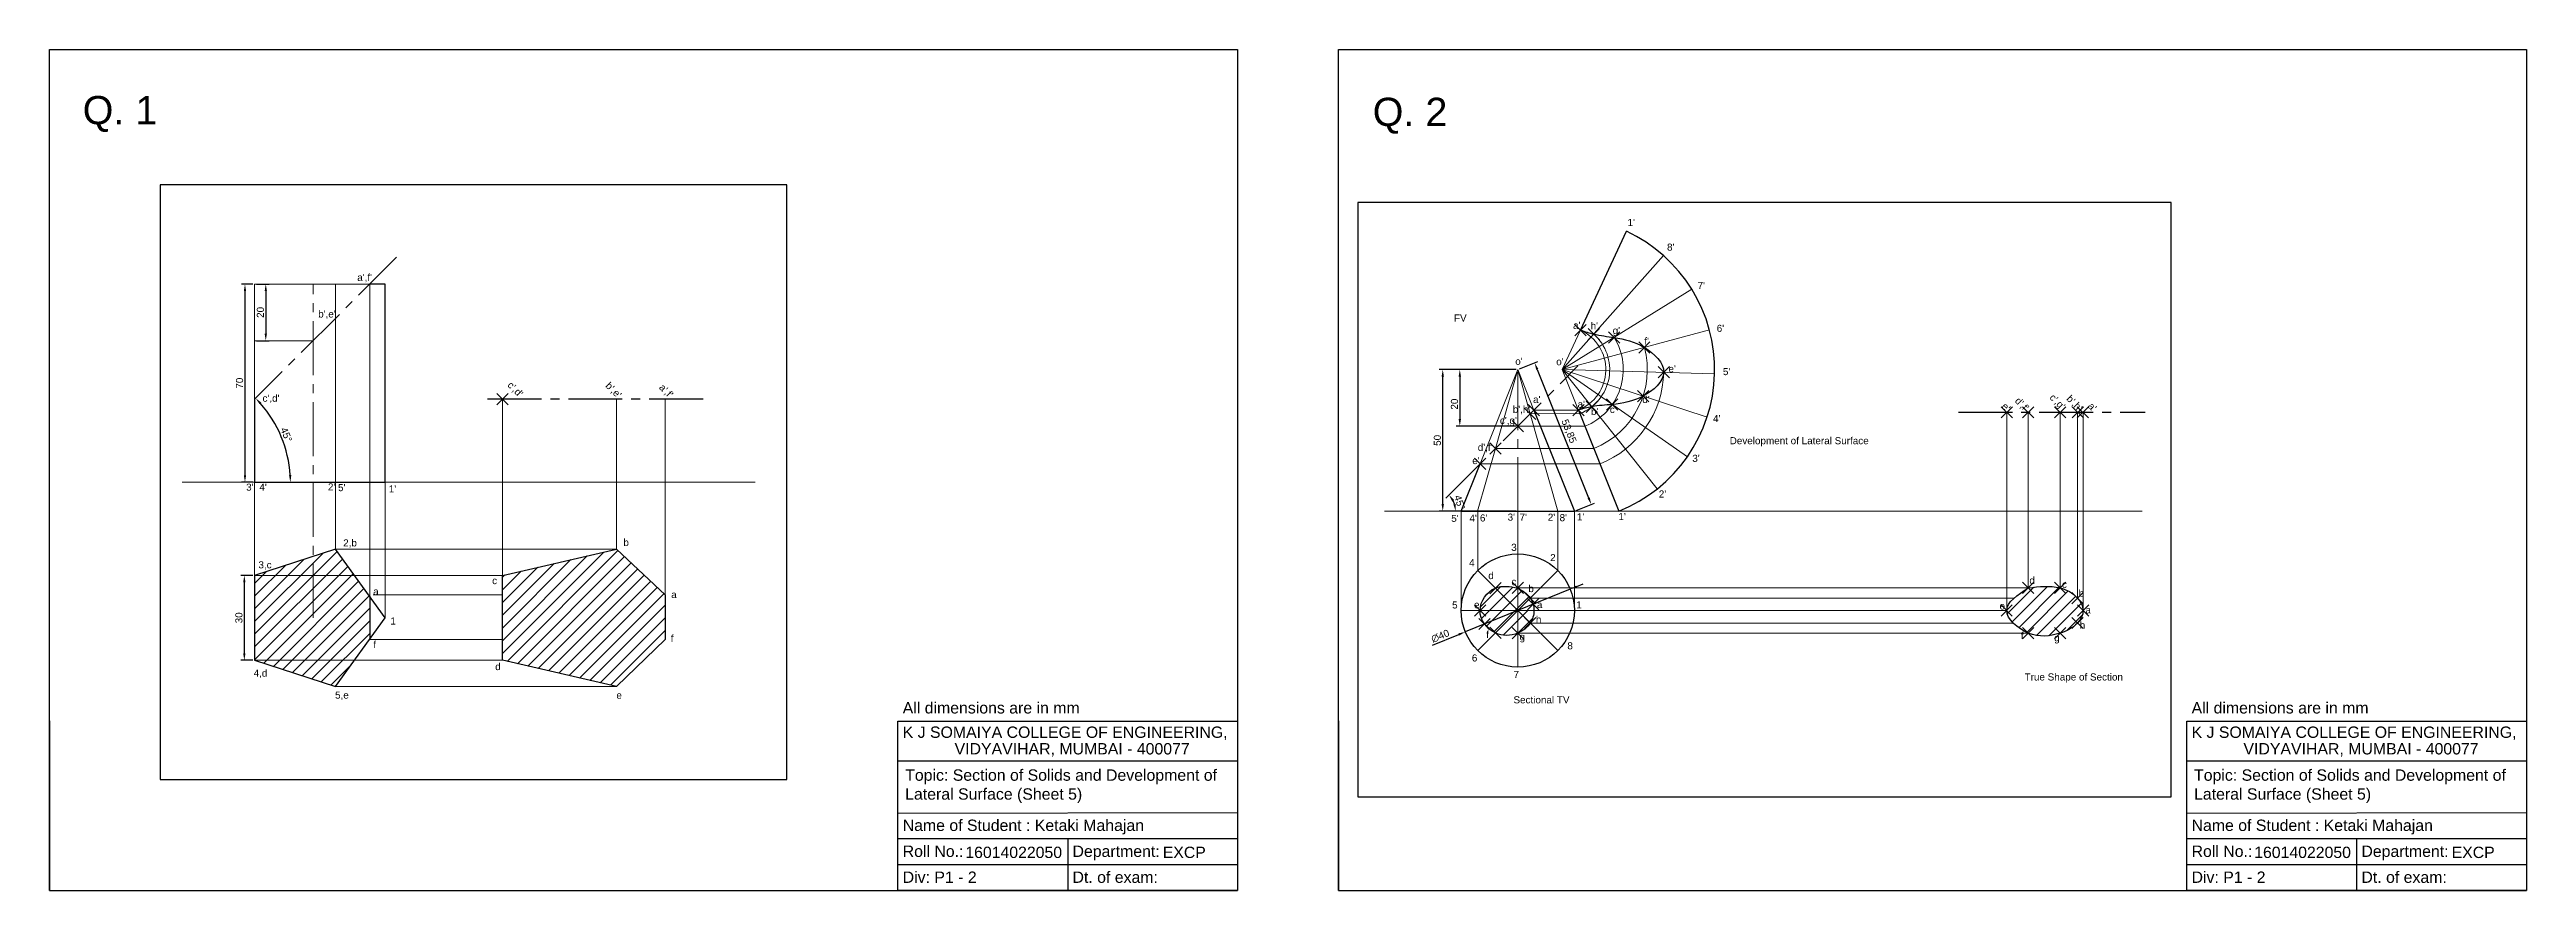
# Model space of a CAD drawing. Header units: millimetres. Extents: x 0 to 875, y 0 to 297.
import ezdxf

# ---------------------------------------------------------------- set-up
doc = ezdxf.new("R2010")
doc.units = ezdxf.units.MM
doc.header["$PDMODE"] = 3
doc.header["$PDSIZE"] = 2
doc.linetypes.add('CENTER2', pattern=[28.575, 19.05, -3.175, 3.175, -3.175])
doc.styles.get("Standard").update_dxf_attribs({"font": 'arial.ttf'})
doc.dimstyles.new('ISO-25', dxfattribs={"dimtxt": 2.5, "dimasz": 2.5, "dimexe": 1.25, "dimexo": 0.625, "dimtad": 1, "dimtxsty": 'Standard', "dimcen": 2.5, "dimadec": 0, "dimazin": 0, "dimtfac": 1, "dimtmove": 0, "dimatfit": 3, "dimfxl": 1, "dimarcsym": 0})
pattern_1 = [(45, (39.123, 39.1922), (-2.245064, 2.245064), [])]

# ---------------------------------------------------------------- blocks, each defined once
blk = doc.blocks.new('*D1')
at = {"color": 0, "linetype": 'Continuous', "lineweight": -2, "transparency": 16777216}
for p, q in [((71.84, 111.3), (67.57, 111.3)), ((68.82, 108.8), (68.82, 83.8)), ((71.84, 81.3), (67.57, 81.3))]:
    blk.add_line(p, q, dxfattribs=at)
at = {"color": 0, "linetype": 'Continuous', "lineweight": 9, "transparency": 16777216}
for points in [[(68.41, 108.8), (69.24, 108.8), (68.82, 111.3)], [(68.41, 83.8), (69.24, 83.8), (68.82, 81.3)]]:
    blk.add_solid(points, dxfattribs=at)
at = {"layer": 'Defpoints', "color": 0, "linetype": 'Continuous', "lineweight": 9, "transparency": 16777216}
for p in [(72.46, 111.3), (68.82, 81.3), (72.46, 81.3)]:
    blk.add_point(p, dxfattribs=at)
at = {"color": 0, "linetype": 'Continuous', "lineweight": 9, "transparency": 16777216, "insert": (66.92, 96.3), "char_height": 2.5, "attachment_point": 5, "rotation": 90}
blk.add_mtext('30', dxfattribs=at)
blk = doc.blocks.new('*D2')
at = {"color": 0, "linetype": 'Continuous', "lineweight": -2, "transparency": 16777216}
for p, q in [((71.84, 214.19), (67.8, 214.19)), ((69.05, 211.69), (69.05, 146.69)), ((71.84, 144.19), (67.8, 144.19))]:
    blk.add_line(p, q, dxfattribs=at)
at = {"color": 0, "linetype": 'Continuous', "lineweight": 9, "transparency": 16777216}
for points in [[(68.64, 211.69), (69.47, 211.69), (69.05, 214.19)], [(68.64, 146.69), (69.47, 146.69), (69.05, 144.19)]]:
    blk.add_solid(points, dxfattribs=at)
at = {"layer": 'Defpoints', "color": 0, "linetype": 'Continuous', "lineweight": 9, "transparency": 16777216}
for p in [(72.46, 214.19), (69.05, 144.19), (72.46, 144.19)]:
    blk.add_point(p, dxfattribs=at)
at = {"color": 0, "linetype": 'Continuous', "lineweight": 9, "transparency": 16777216, "insert": (67.15, 179.19), "char_height": 2.5, "attachment_point": 5, "rotation": 90}
blk.add_mtext('70', dxfattribs=at)
blk = doc.blocks.new('*D3')
at = {"color": 0, "linetype": 'Continuous', "lineweight": -2, "transparency": 16777216}
blk.add_arc((43.11, 144.19), 41.98, 3.41259, 41.58741, dxfattribs=at)
at = {"color": 0, "linetype": 'Continuous', "lineweight": 9, "transparency": 16777216}
for points in [[(74.21, 171.77), (74.81, 172.34), (72.79, 173.88)], [(85.43, 146.7), (84.6, 146.68), (85.09, 144.19)]]:
    blk.add_solid(points, dxfattribs=at)
at = {"layer": 'Defpoints', "color": 0, "linetype": 'Continuous', "lineweight": 9, "transparency": 16777216}
for p in [(122.63, 223.71), (72.46, 173.55), (83.66, 155.06), (46.87, 144.19), (249.29, 144.19)]:
    blk.add_point(p, dxfattribs=at)
at = {"color": 0, "linetype": 'Continuous', "lineweight": 9, "transparency": 16777216, "insert": (83.65, 160.98), "char_height": 2.5, "attachment_point": 5, "rotation": 292.5}
blk.add_mtext('45°', dxfattribs=at)
blk = doc.blocks.new('*D4')
at = {"color": 0, "linetype": 'Continuous', "lineweight": -2, "transparency": 16777216}
for p, q in [((73.09, 214.19), (77.65, 214.19)), ((76.4, 211.69), (76.4, 196.69)), ((73.09, 194.19), (77.65, 194.19))]:
    blk.add_line(p, q, dxfattribs=at)
at = {"color": 0, "linetype": 'Continuous', "lineweight": 9, "transparency": 16777216}
for points in [[(75.99, 211.69), (76.82, 211.69), (76.4, 214.19)], [(75.99, 196.69), (76.82, 196.69), (76.4, 194.19)]]:
    blk.add_solid(points, dxfattribs=at)
at = {"layer": 'Defpoints', "color": 0, "linetype": 'Continuous', "lineweight": 9, "transparency": 16777216}
for p in [(72.46, 214.19), (72.46, 194.19), (76.4, 194.19)]:
    blk.add_point(p, dxfattribs=at)
at = {"color": 0, "linetype": 'Continuous', "lineweight": 9, "transparency": 16777216, "insert": (74.5, 204.19), "char_height": 2.5, "attachment_point": 5, "rotation": 90}
blk.add_mtext('20', dxfattribs=at)
blk = doc.blocks.new('*U7')
at = {"linetype": 'Continuous', "lineweight": 9}
blk.add_line((-10, 0), (10, 0), dxfattribs=at)
blk = doc.blocks.new('*U8')
at = {"color": 0, "linetype": 'ByBlock', "lineweight": -2, "transparency": 16777216}
for p, rotation in [((356.11, 72.91), 314.9999999999999), ((363.18, 75.84), 270), ((370.25, 72.91), 225), ((356.11, 58.76), 45.00000000000001), ((363.18, 55.84), 90.00000000000001), ((370.25, 58.76), 135), ((373.18, 65.84), 180)]:
    blk.add_blockref('*U7', p, dxfattribs=dict(at, rotation=rotation))
blk.add_blockref('*U7', (353.18, 65.84), dxfattribs=at)
blk = doc.blocks.new('*D9')
at = {"color": 0, "linetype": 'Continuous', "lineweight": -2, "transparency": 16777216}
for p, q in [((518.13, 183.99), (490.99, 183.99)), ((492.24, 136.49), (492.24, 181.49)), ((518.13, 133.99), (490.99, 133.99))]:
    blk.add_line(p, q, dxfattribs=at)
at = {"color": 0, "linetype": 'Continuous', "lineweight": 9, "transparency": 16777216}
for points in [[(491.82, 181.49), (492.66, 181.49), (492.24, 183.99)], [(491.82, 136.49), (492.66, 136.49), (492.24, 133.99)]]:
    blk.add_solid(points, dxfattribs=at)
at = {"layer": 'Defpoints', "color": 0, "linetype": 'Continuous', "lineweight": 9, "transparency": 16777216}
for p in [(492.24, 183.99), (518.75, 183.99), (518.75, 133.99)]:
    blk.add_point(p, dxfattribs=at)
at = {"color": 0, "linetype": 'Continuous', "lineweight": 9, "transparency": 16777216, "insert": (490.34, 158.99), "char_height": 2.5, "attachment_point": 5, "rotation": 90}
blk.add_mtext('50', dxfattribs=at)
blk = doc.blocks.new('*D10')
at = {"color": 0, "linetype": 'Continuous', "lineweight": -2, "transparency": 16777216}
for p, q in [((518.13, 183.99), (497.02, 183.99)), ((498.27, 181.49), (498.27, 166.49)), ((518.13, 163.99), (497.02, 163.99))]:
    blk.add_line(p, q, dxfattribs=at)
at = {"color": 0, "linetype": 'Continuous', "lineweight": 9, "transparency": 16777216}
for points in [[(497.85, 181.49), (498.69, 181.49), (498.27, 183.99)], [(497.85, 166.49), (498.69, 166.49), (498.27, 163.99)]]:
    blk.add_solid(points, dxfattribs=at)
at = {"layer": 'Defpoints', "color": 0, "linetype": 'Continuous', "lineweight": 9, "transparency": 16777216}
for p in [(518.75, 183.99), (498.27, 163.99), (518.75, 163.99)]:
    blk.add_point(p, dxfattribs=at)
at = {"color": 0, "linetype": 'Continuous', "lineweight": 9, "transparency": 16777216, "insert": (496.37, 171.79), "char_height": 2.5, "attachment_point": 5, "rotation": 90}
blk.add_mtext('20', dxfattribs=at)
blk = doc.blocks.new('*D11')
at = {"color": 0, "linetype": 'Continuous', "lineweight": -2, "transparency": 16777216}
blk.add_arc((488.75, 133.99), 8.05, 17.85605, 27.14395, dxfattribs=at)
at = {"color": 0, "linetype": 'Continuous', "lineweight": 9, "transparency": 16777216}
for points in [[(495.58, 137.41), (496.26, 137.91), (494.45, 139.68)], [(496.83, 136.52), (496.01, 136.39), (496.81, 133.99)]]:
    blk.add_solid(points, dxfattribs=at)
at = {"layer": 'Defpoints', "color": 0, "linetype": 'Continuous', "lineweight": 9, "transparency": 16777216}
for p in [(540.02, 185.26), (471.66, 133.99), (493.36, 138.6), (495.73, 138.01), (739.36, 133.99)]:
    blk.add_point(p, dxfattribs=at)
at = {"color": 0, "linetype": 'Continuous', "lineweight": 9, "transparency": 16777216, "insert": (498.21, 137.07), "char_height": 2.5, "attachment_point": 5, "rotation": 288.08257}
blk.add_mtext('45°', dxfattribs=at)
blk = doc.blocks.new('*D12')
at = {"color": 0, "linetype": 'Continuous', "lineweight": -2, "transparency": 16777216}
for p, q in [((537.28, 106.41), (500.22, 91.35)), ((539.6, 107.35), (541.91, 108.3)), ((488.6, 86.63), (497.91, 90.41))]:
    blk.add_line(p, q, dxfattribs=at)
at = {"color": 0, "linetype": 'Continuous', "lineweight": 9, "transparency": 16777216}
for points in [[(539.44, 107.74), (539.75, 106.97), (537.28, 106.41)], [(497.75, 90.79), (498.06, 90.02), (500.22, 91.35)]]:
    blk.add_solid(points, dxfattribs=at)
at = {"layer": 'Defpoints', "color": 0, "linetype": 'Continuous', "lineweight": 9, "transparency": 16777216}
for p in [(537.28, 106.41), (500.22, 91.35)]:
    blk.add_point(p, dxfattribs=at)
at = {"color": 0, "linetype": 'Continuous', "lineweight": 9, "transparency": 16777216, "insert": (491.36, 89.87), "char_height": 2.5, "attachment_point": 5, "rotation": 22.12137}
blk.add_mtext('∅40', dxfattribs=at)
blk = doc.blocks.new('*U13')
at = {"linetype": 'Continuous', "lineweight": 9}
blk.add_line((0, -53.85), (0, 0), dxfattribs=at)
blk = doc.blocks.new('*U14')
at = {"color": 0, "linetype": 'ByBlock', "lineweight": -2, "transparency": 16777216}
for p, rotation in [((557.12, 232.84), 335.1314094863499), ((570.18, 224.3), 318.4651594863498), ((580.24, 212.36), 301.7989094863497), ((586.46, 198.04), 285.1326594863496), ((588.31, 182.54), 268.4664094863494), ((585.63, 167.17), 251.8001594863494), ((578.66, 153.2), 235.1339094863493), ((567.98, 141.82), 218.4676594863492), ((554.48, 133.99), 201.8014094863491)]:
    blk.add_blockref('*U13', p, dxfattribs=dict(at, rotation=rotation))
blk = doc.blocks.new('*D15')
at = {"color": 0, "linetype": 'Continuous', "lineweight": -2, "transparency": 16777216}
for p, q in [((519.33, 184.22), (525.87, 186.83)), ((525.64, 184.05), (543.78, 138.69)), ((539.33, 134.22), (545.87, 136.83))]:
    blk.add_line(p, q, dxfattribs=at)
at = {"color": 0, "linetype": 'Continuous', "lineweight": 9, "transparency": 16777216}
for points in [[(526.02, 184.2), (525.25, 183.89), (524.71, 186.37)], [(544.17, 138.84), (543.39, 138.53), (544.71, 136.37)]]:
    blk.add_solid(points, dxfattribs=at)
at = {"layer": 'Defpoints', "color": 0, "linetype": 'Continuous', "lineweight": 9, "transparency": 16777216}
for p in [(518.75, 183.99), (538.75, 133.99), (544.71, 136.37)]:
    blk.add_point(p, dxfattribs=at)
at = {"color": 0, "linetype": 'Continuous', "lineweight": 9, "transparency": 16777216, "insert": (536.68, 162.16), "char_height": 2.5, "attachment_point": 5, "rotation": 291.80141}
blk.add_mtext('53,85', dxfattribs=at)

msp = doc.modelspace()

# ---------------------------------------------------------------- hatches: boundary and pattern name
at = {"linetype": 'Continuous', "lineweight": 9}
h = msp.add_hatch(dxfattribs=at)
h.set_pattern_fill('ANSI31', color=256)
h.set_pattern_definition(pattern_1)
h.paths.add_polyline_path([(100.996, 72.028), (113.11, 88.701), (113.11, 103.895), (100.996, 120.569), (72.464, 111.298), (72.464, 81.298)])
h = msp.add_hatch(dxfattribs=at)
h.set_pattern_fill('ANSI31', color=256)
h.set_pattern_definition(pattern_1)
h.paths.add_polyline_path([(200.337, 72.028), (217.468, 88.701), (217.468, 104.365), (200.337, 120.569), (159.987, 111.298), (159.987, 81.298)])
h = msp.add_hatch(dxfattribs=at)
h.set_pattern_fill('ANSI31', color=256)
h.set_pattern_definition([(45, (155.5742, 33.0458), (-2.245064, 2.245064), [])])
edge = h.paths.add_edge_path()
edge.add_spline(control_points=[(699.125, 90.882), (702.966, 89.314), (709.146, 89.984), (716.356, 93.357), (718.486, 97.298), (718.486, 98.881)], knot_values=[22.127639, 22.127639, 22.127639, 22.127639, 33.3509896, 40.477456, 45.3112435, 45.3112435, 45.3112435, 45.3112435], degree=3, periodic=0)
edge.add_spline(control_points=[(718.486, 98.881), (718.486, 98.881), (718.486, 100.456), (717.634, 102.021), (716.522, 103.271)], knot_values=[45.3112435, 45.3112435, 45.3112435, 45.3112435, 45.3117594, 50.1205132, 50.1205132, 50.1205132, 50.1205132], degree=3, periodic=0)
edge.add_spline(control_points=[(716.522, 103.271), (716.516, 103.278), (714.862, 105.135), (712.641, 106.291), (710.349, 106.882)], knot_values=[50.1205132, 50.1205132, 50.1205132, 50.1205132, 50.1460627, 57.2725291, 57.2725291, 57.2725291, 57.2725291], degree=3, periodic=0)
edge.add_spline(control_points=[(710.349, 106.882), (706.739, 107.811), (702.932, 107.346), (699.125, 106.882)], knot_values=[0, 0, 0, 0, 11.2233505, 11.2233505, 11.2233505, 11.2233505], degree=3, periodic=0)
edge.add_spline(control_points=[(699.125, 106.882), (697.324, 105.701), (695.522, 104.521), (694.121, 103.291)], knot_values=[0, 0, 0, 0, 5.2089103, 5.2089103, 5.2089103, 5.2089103], degree=3, periodic=0)
edge.add_spline(control_points=[(694.121, 103.291), (692.554, 101.915), (691.488, 100.476), (691.483, 98.905)], knot_values=[5.2089103, 5.2089103, 5.2089103, 5.2089103, 11.035089, 11.035089, 11.035089, 11.035089], degree=3, periodic=0)
edge.add_line((691.483, 98.905), (691.483, 98.882))
edge.add_spline(control_points=[(691.483, 98.882), (691.488, 97.433), (692.394, 95.872), (693.759, 94.472)], knot_values=[11.0638195, 11.0638195, 11.0638195, 11.0638195, 16.4279494, 16.4279494, 16.4279494, 16.4279494], degree=3, periodic=0)
edge.add_spline(control_points=[(693.759, 94.472), (695.208, 92.984), (697.175, 91.678), (699.125, 90.882)], knot_values=[16.4279494, 16.4279494, 16.4279494, 16.4279494, 22.127639, 22.127639, 22.127639, 22.127639], degree=3, periodic=0)
edge = h.paths.add_edge_path()
edge.add_spline(control_points=[(518.751, 106.882), (515.999, 107.351), (513.247, 107.821), (510.824, 106.809)], knot_values=[0, 0, 0, 0, 7.9274525, 7.9274525, 7.9274525, 7.9274525], degree=3, periodic=0)
edge.add_line((510.824, 106.809), (518.751, 98.882))
edge.add_line((518.751, 98.882), (518.751, 106.882))
edge = h.paths.add_edge_path()
edge.add_spline(control_points=[(510.824, 106.809), (507.892, 105.583), (505.441, 102.186), (505.418, 98.882)], knot_values=[0, 0, 0, 0, 9.5951217, 9.5951217, 9.5951217, 9.5951217], degree=3, periodic=0)
edge.add_line((505.418, 98.882), (518.751, 98.882))
edge.add_line((518.751, 98.882), (510.824, 106.809))
edge = h.paths.add_edge_path()
edge.add_line((518.751, 98.882), (505.418, 98.882))
edge.add_spline(control_points=[(505.418, 98.882), (505.395, 95.577), (507.8, 92.367), (510.824, 90.954)], knot_values=[0, 0, 0, 0, 9.5951217, 9.5951217, 9.5951217, 9.5951217], degree=3, periodic=0)
edge.add_line((510.824, 90.954), (518.751, 98.882))
edge = h.paths.add_edge_path()
edge.add_line((518.751, 98.882), (518.751, 90.882))
edge.add_spline(control_points=[(518.751, 90.882), (520.549, 91.622), (522.133, 92.863), (523.161, 94.472)], knot_values=[0, 0, 0, 0, 5.6864386, 5.6864386, 5.6864386, 5.6864386], degree=3, periodic=0)
edge.add_line((523.161, 94.472), (518.751, 98.882))
edge = h.paths.add_edge_path()
edge.add_spline(control_points=[(523.161, 103.291), (522.101, 104.837), (520.426, 105.859), (518.751, 106.882)], knot_values=[0, 0, 0, 0, 5.6864386, 5.6864386, 5.6864386, 5.6864386], degree=3, periodic=0)
edge.add_line((518.751, 106.882), (518.751, 98.882))
edge.add_line((518.751, 98.882), (523.161, 103.291))
edge = h.paths.add_edge_path()
edge.add_line((518.751, 98.882), (510.824, 90.954))
edge.add_spline(control_points=[(510.824, 90.954), (513.323, 89.788), (516.245, 89.849), (518.751, 90.882)], knot_values=[0, 0, 0, 0, 7.9274525, 7.9274525, 7.9274525, 7.9274525], degree=3, periodic=0)
edge.add_line((518.751, 90.882), (518.751, 98.882))
edge = h.paths.add_edge_path()
edge.add_line((524.466, 98.882), (518.751, 98.882))
edge.add_line((518.751, 98.882), (523.161, 94.472))
edge.add_spline(control_points=[(523.161, 94.472), (523.992, 95.773), (524.459, 97.314), (524.466, 98.882)], knot_values=[0, 0, 0, 0, 4.5985788, 4.5985788, 4.5985788, 4.5985788], degree=3, periodic=0)

# ---------------------------------------------------------------- linework, layer by layer
for p, q in [((0, 297.035), (419.753, 297.035)), ((0, 0.035), (0, 297.035)), ((419.753, 297.035), (419.753, 0)), ((455.38, 297.035), (875.133, 297.035)), ((455.38, 0.035), (455.38, 297.035)), ((875.133, 297.035), (875.133, 0)), ((0, 59.858), (0, 0.035)), ((299.753, 59.823), (419.753, 59.823)), ((299.753, 0.035), (299.753, 59.823)), ((419.753, 55), (419.753, 0)), ((455.38, 59.858), (455.38, 0.035)), ((755.133, 59.823), (875.133, 59.823)), ((755.133, 0.035), (755.133, 59.823)), ((875.133, 55), (875.133, 0)), ((299.753, 45.833), (419.753, 45.833)), ((755.133, 45.833), (875.133, 45.833)), ((299.753, 27.333), (419.753, 27.5)), ((755.133, 27.333), (875.133, 27.5)), ((299.753, 18.333), (419.753, 18.333)), ((359.753, 18.333), (359.753, 0)), ((755.133, 18.333), (875.133, 18.333)), ((815.133, 18.333), (815.133, 0)), ((299.753, 9.167), (419.753, 9.167)), ((755.133, 9.167), (875.133, 9.167)), ((0, 0.035), (419.753, 0.035)), ((299.753, 0), (299.753, 0.035)), ((299.753, 0), (419.753, 0)), ((299.753, 0), (419.753, 0)), ((419.753, 0), (299.753, 0)), ((455.38, 0.035), (875.133, 0.035)), ((755.133, 0), (755.133, 0.035)), ((755.133, 0), (875.133, 0)), ((755.133, 0), (875.133, 0)), ((875.133, 0), (755.133, 0))]:
    msp.add_line(p, q)
at = {"linetype": 'Continuous', "lineweight": 30}
for p, q in [((540.946, 197.944), (557.122, 232.844)), ((118.63, 214.192), (113.11, 214.192)), ((118.63, 144.192), (118.63, 214.192)), ((72.464, 173.546), (72.464, 144.192)), ((524.466, 169.7), (538.751, 133.985)), ((540.19, 169.7), (554.476, 133.985)), ((498.751, 133.985), (505.418, 150.652)), ((72.464, 144.192), (118.63, 144.192)), ((498.751, 133.985), (538.751, 133.985)), ((113.11, 103.895), (113.11, 88.701))]:
    msp.add_line(p, q, dxfattribs=at)
at = {"linetype": 'CENTER2', "lineweight": 30}
for p, q in [((122.626, 223.708), (72.464, 173.546)), ((493.363, 138.597), (540.023, 185.257)), ((230.926, 173.546), (151.673, 173.546)), ((674.436, 168.888), (740.425, 168.888))]:
    msp.add_line(p, q, dxfattribs=at)
at = {"linetype": 'Continuous', "lineweight": 9}
for p, q in [((72.464, 111.298), (72.464, 214.192)), ((72.464, 214.192), (72.464, 173.877)), ((72.464, 214.192), (72.464, 194.192)), ((113.11, 214.192), (72.464, 214.192)), ((100.996, 202.078), (100.996, 214.192)), ((113.11, 214.192), (113.11, 103.895)), ((100.996, 120.569), (100.996, 202.078)), ((93.11, 194.192), (72.464, 194.192)), ((72.464, 194.192), (72.464, 194.192)), ((505.418, 150.652), (518.751, 183.985)), ((510.824, 156.058), (518.751, 183.985)), ((518.751, 183.985), (524.466, 169.7)), ((523.161, 168.395), (518.751, 183.985)), ((534.476, 183.985), (554.476, 133.985)), ((72.464, 173.877), (72.464, 173.546)), ((159.987, 173.546), (159.987, 81.298)), ((200.337, 173.546), (200.337, 120.569)), ((217.468, 173.546), (217.468, 88.701)), ((523.161, 168.395), (540.698, 168.43)), ((532.893, 133.985), (523.161, 168.395)), ((524.466, 169.7), (540.19, 169.7)), ((691.483, 168.888), (691.483, 98.882)), ((699.125, 168.888), (699.125, 106.882)), ((710.349, 168.898), (710.349, 106.882)), ((716.505, 168.888), (716.522, 103.271)), ((718.486, 168.888), (718.486, 98.881)), ((518.751, 163.985), (542.479, 163.978)), ((504.559, 133.985), (510.824, 156.058)), ((505.418, 150.652), (547.802, 150.67)), ((510.824, 156.058), (545.629, 156.103)), ((46.872, 144.192), (249.294, 144.192)), ((118.63, 96.298), (118.63, 144.192)), ((471.665, 133.985), (739.356, 133.985)), ((498.751, 98.882), (498.751, 133.985)), ((504.609, 113.024), (504.609, 133.985)), ((518.751, 118.882), (518.751, 133.985)), ((532.893, 113.024), (532.893, 133.985)), ((538.751, 98.882), (538.751, 133.985)), ((100.996, 120.569), (200.337, 120.569)), ((72.464, 111.298), (159.987, 111.298)), ((518.751, 106.882), (699.125, 106.882)), ((114.334, 104.365), (159.987, 104.365)), ((518.751, 98.882), (691.483, 98.882)), ((523.161, 103.291), (694.121, 103.291)), ((113.11, 88.701), (159.987, 88.701)), ((518.751, 90.882), (699.125, 90.882)), ((523.161, 94.472), (693.759, 94.472)), ((72.464, 81.298), (159.987, 81.298)), ((100.996, 72.028), (200.337, 72.028))]:
    msp.add_line(p, q, dxfattribs=at)
at = {"linetype": 'CENTER2', "lineweight": 9}
for p, q in [((93.11, 96.298), (93.11, 214.192)), ((518.751, 163.985), (518.751, 183.985)), ((518.751, 133.985), (518.751, 163.985))]:
    msp.add_line(p, q, dxfattribs=at)
for points in [[(39.123, 39.192), (260.514, 39.192), (260.514, 249.192), (39.123, 249.192)], [(462.293, 33.046), (749.574, 33.046), (749.574, 243.046), (462.293, 243.046)]]:
    msp.add_lwpolyline(points, close=True)
at = {"linetype": 'Continuous', "lineweight": 30}
msp.add_lwpolyline([(72.464, 111.298), (72.464, 81.298), (100.996, 72.028), (118.63, 96.298), (100.996, 120.569)], close=True, dxfattribs=at)
msp.add_lwpolyline([(159.987, 111.298), (200.337, 120.569), (217.468, 104.365), (217.468, 88.701), (200.337, 72.028), (159.987, 81.298), (159.987, 111.298)], dxfattribs=at)
msp.add_circle((518.751, 98.882), 20, dxfattribs=at)
msp.add_arc((534.476, 183.985), 53.852, 291.801409, 65.131409, dxfattribs=at)
at = {"linetype": 'Continuous', "lineweight": 9}
for radius, end in [(15.385, 65.131409), (16.754, 48.465159), (21.549, 31.798909), (30.031, 15.132659), (35.882, 358.466409)]:
    msp.add_arc((534.476, 183.985), radius, 291.801409, end, dxfattribs=at)
at = {"linetype": 'Continuous', "lineweight": 30}
for points in [[(540.946, 197.944), (545.585, 196.526), (552.79, 195.34), (563.465, 191.825), (570.345, 183.025), (563.004, 174.606), (552.156, 171.667), (544.898, 170.868), (540.19, 169.7)], [(518.751, 106.882), (510.824, 106.809), (505.418, 98.882), (510.824, 90.954), (518.751, 90.882), (523.161, 94.472), (524.466, 98.882), (523.161, 103.291), (518.751, 106.882)], [(699.125, 106.882), (691.483, 98.882), (699.125, 90.882), (710.349, 90.882), (716.505, 94.472), (718.486, 98.882), (716.505, 103.291), (710.349, 106.882), (699.125, 106.882)]]:
    msp.add_spline(points, degree=3, dxfattribs=at)
at = {"linetype": 'Continuous', "lineweight": 9}
for p in [(540.946, 197.944), (545.585, 196.526), (552.79, 195.34), (563.465, 191.825), (570.345, 183.025), (159.987, 173.546), (159.987, 173.546), (159.987, 173.546), (159.987, 173.546), (563.004, 174.606), (540.19, 169.7), (544.898, 170.868), (552.156, 171.667), (510.824, 106.809), (510.824, 106.809), (518.751, 106.882), (523.161, 103.291), (699.125, 106.882), (699.125, 106.882), (710.349, 106.882), (716.505, 103.291), (505.418, 98.882), (505.418, 98.882), (523.161, 94.472), (523.161, 94.472), (524.171, 101.085), (691.483, 98.882), (716.505, 94.472), (718.486, 98.882), (507.04, 94.121), (510.824, 90.954), (510.824, 90.954), (518.751, 90.882), (518.751, 90.882), (699.125, 90.882), (710.349, 90.882)]:
    msp.add_point(p, dxfattribs=at)
at = {"linetype": 'Continuous', "lineweight": 30}
for p in [(523.161, 168.395), (524.466, 169.7), (691.485, 168.888), (699.131, 168.888), (710.341, 168.888), (716.578, 168.888), (718.423, 168.888), (510.824, 156.058), (518.751, 163.985), (505.418, 150.652)]:
    msp.add_point(p, dxfattribs=at)

# ---------------------------------------------------------------- block references
at = {"linetype": 'Continuous', "lineweight": 9}
for name, p in [('*U14', (0, 0)), ('*U8', (155.574, 33.046))]:
    msp.add_blockref(name, p, dxfattribs=at)

# ---------------------------------------------------------------- texts
for s, p in [("1'", (557.534, 234.721)), ("8'", (571.484, 225.997)), ("7'", (582.268, 212.419)), ('FV ', (496.22, 200.955)), ("a'", (538.27, 198.376)), ("h'", (544.492, 198.209)), ("g'", (552.281, 196.561)), ("f'", (563.471, 192.82)), ("6'", (589.041, 197.317)), ("o'", (517.857, 185.647)), ("o'", (532.332, 185.53)), ("e'", (571.984, 183.022)), ("5'", (591.22, 182.021)), ("c',g'", (512.437, 164.778)), ("b',h'", (516.977, 168.692)), ("a'", (524.151, 172.193)), ("a'", (539.876, 170.526)), ("b'", (544.598, 167.939)), ("c'", (551.267, 168.654)), ("d'", (562.751, 172.197)), ("4'", (587.724, 165.433)), ("d',f'", (504.621, 155.267)), ('Development of Lateral Surface', (593.629, 157.621)), ("e'", (502.676, 150.596)), ("3'", (580.418, 151.381)), ("2'", (568.583, 138.799)), ("5'", (495.238, 130.18)), ("4'", (501.668, 130.217)), ("6'", (505.379, 130.331)), ("3'", (515.168, 130.627)), ("7'", (519.369, 130.604)), ("2'", (529.349, 130.588)), ("8'", (533.529, 130.433)), ("1'", (539.623, 130.735)), ("1'", (554.324, 130.821)), ('4', (501.556, 114.521)), ('3', (516.434, 119.952)), ('2', (530.193, 116.329)), ('d', (508.337, 109.976)), ('c', (516.495, 107.808)), ('b', (522.483, 105.383)), ('d', (699.516, 108.268)), ('c', (711.013, 106.858)), ('b', (716.899, 103.725)), ('5', (495.548, 99.603)), ('e', (503.29, 99.687)), ('h', (525.149, 94.481)), ('a', (525.489, 99.753)), ('1', (539.409, 99.636)), ('e', (688.957, 99.241)), ('a', (719.298, 97.843)), ('f', (507.597, 89.193)), ('g', (519.363, 88.372)), ('8', (536.272, 85.185)), ('f', (696.502, 88.798)), ('g', (708.267, 87.977)), ('h', (717.289, 92.47)), ('6', (502.524, 80.88)), ('7', (517.259, 75.027)), ('True Shape of Section', (697.824, 74.159)), ('Sectional TV', (517.23, 66.092))]:
    msp.add_text(s, height=2.5, dxfattribs=at).set_placement(p)
for s, p in [("b',h'", (712.415, 173.471)), ("e'", (689.507, 170.787)), ("d',f'", (694.186, 172.714)), ("c',g'", (706.437, 173.913)), ("a'", (719.963, 170.873))]:
    msp.add_text(s, height=2.5, rotation=315, dxfattribs=at).set_placement(p)
for s, height, p in [('All dimensions are in mm', 4.00791, (301.431, 62.506)), ('All dimensions are in mm', 4.00791, (756.811, 62.506)), ('K J SOMAIYA COLLEGE OF ENGINEERING, ', 4.00791, (301.431, 53.898)), ('K J SOMAIYA COLLEGE OF ENGINEERING, ', 4.00791, (756.811, 53.898)), ('VIDYAVIHAR, MUMBAI - 400077', 4.00791, (319.768, 48.046)), ('VIDYAVIHAR, MUMBAI - 400077', 4.00791, (775.147, 48.046)), ('Name of Student : Ketaki Mahajan ', 4.00791, (301.431, 21.016)), ('Name of Student : Ketaki Mahajan ', 4.00791, (756.811, 21.016)), ('Roll No.: ', 4.0079, (301.431, 11.849)), ('Department: ', 4.00791, (361.431, 11.849)), ('Roll No.: ', 4.0079, (756.811, 11.849)), ('Department: ', 4.00791, (816.811, 11.849)), ('Div: P1 - 2 ', 4.00791, (301.431, 2.682)), ('Dt. of exam:', 4.00791, (361.431, 2.682)), ('Div: P1 - 2 ', 4.00791, (756.811, 2.682)), ('Dt. of exam:', 4.00791, (816.811, 2.682))]:
    msp.add_text(s, height=height).set_placement(p)
at = {"linetype": 'Continuous', "lineweight": 30, "char_height": 10, "attachment_point": 1}
for s, insert in [('Q. 1', (11.707, 280.636)), ('Q. 2', (467.492, 280.019))]:
    msp.add_mtext_dynamic_manual_height_columns(s, width=162.60109, gutter_width=25, heights=[0], dxfattribs=dict(at, insert=insert))
at = {"linetype": 'Continuous', "lineweight": 9, "char_height": 2.5, "attachment_point": 1}
for s, insert in [("a',f'", (108.718, 217.804)), ("b',e'", (94.915, 204.88)), ("c',d'", (75.243, 175.124)), ("3'", (69.463, 143.71)), ("4'", (74.138, 143.71)), ("2'", (98.359, 143.795)), ("5'", (101.928, 143.54)), ("1'", (119.861, 143.116)), ('2,b', (103.736, 124.017)), ('b', (202.747, 124.196)), ('3,c', (73.806, 116.27)), ('a', (114.334, 106.906)), ('c', (156.382, 110.698)), ('a', (219.635, 105.79)), ('1', (120.426, 96.427)), ('f', (114.422, 88.152)), ('f', (219.481, 90.298)), ('d', (157.457, 80.328)), ('4,d', (72.101, 77.999)), ('5,e', (100.885, 70.257)), ('e', (200.291, 70.204))]:
    msp.add_mtext_dynamic_manual_height_columns(s, width=4.4137, gutter_width=12.5, heights=[0], dxfattribs=dict(at, insert=insert))
at = {"linetype": 'Continuous', "lineweight": 9, "char_height": 2.5, "attachment_point": 1, "rotation": 315}
for s, insert in [("c',d'", (163.354, 180.047)), ("b',e'", (198.018, 179.827)), ("a',f'", (216.917, 179.206))]:
    msp.add_mtext_dynamic_manual_height_columns(s, width=4.4137, gutter_width=12.5, heights=[0], dxfattribs=dict(at, insert=insert))
at = {"attachment_point": 1}
for s, width, gutter_width, insert, char_height in [('Topic: Section of Solids and Development of Lateral Surface (Sheet 5)', 114.63963, 12.5, (302.313, 42.756), 4.0079), ('Topic: Section of Solids and Development of Lateral Surface (Sheet 5)', 114.63963, 12.5, (757.692, 42.756), 4.0079), ('16014022050', 34.39826, 42.5, (323.557, 15.459), 4), ('EXCP', 25.71914, 42.5, (393.315, 15.459), 4), ('16014022050', 34.39826, 42.5, (778.937, 15.459), 4), ('EXCP', 25.71914, 42.5, (848.695, 15.459), 4)]:
    msp.add_mtext_dynamic_manual_height_columns(s, width=width, gutter_width=gutter_width, heights=[0], dxfattribs=dict(at, insert=insert, char_height=char_height))

# ---------------------------------------------------------------- dimensions: what is measured, and where the dimension line sits
at = {"linetype": 'Continuous', "lineweight": 9}
dim = msp.add_angular_dim_2l(base=(83.66, 155.057), line1=((46.872, 144.192), (249.294, 144.192)), line2=((122.626, 223.708), (72.464, 173.546)), dimstyle='ISO-25', dxfattribs=at)
dim.commit()
dim.dimension.update_dxf_attribs({"geometry": '*D3', "text_midpoint": (83.646, 160.983)})
for base, p1, p2, picture, middle in [((69.052, 144.192), (72.464, 214.192), (72.464, 144.192), '*D2', (67.151, 179.192)), ((76.404, 194.192), (72.464, 214.192), (72.464, 194.192), '*D4', (74.503, 204.192)), ((68.822, 81.298), (72.464, 111.298), (72.464, 81.298), '*D1', (66.92, 96.298))]:
    dim = msp.add_linear_dim(base=base, p1=p1, p2=p2, angle=90, dimstyle='ISO-25', dxfattribs=at)
    dim.commit()
    dim.dimension.update_dxf_attribs({"geometry": picture, "text_midpoint": middle})
dim = msp.add_angular_dim_2l(base=(495.727, 138.013), line1=((471.665, 133.985), (739.356, 133.985)), line2=((493.363, 138.597), (540.023, 185.257)), dimstyle='ISO-25', dxfattribs=at)
dim.commit()
dim.dimension.update_dxf_attribs({"geometry": '*D11', "text_midpoint": (496.408, 136.485), "dimtype": 162})
for base, p1, p2, picture, middle in [((492.241, 183.985), (518.751, 133.985), (518.751, 183.985), '*D9', (492.241, 158.985)), ((498.27, 163.985), (518.751, 183.985), (518.751, 163.985), '*D10', (498.27, 171.79))]:
    dim = msp.add_linear_dim(base=base, p1=p1, p2=p2, angle=90, dimstyle='ISO-25', dxfattribs=at)
    dim.commit()
    dim.dimension.update_dxf_attribs({"geometry": picture, "text_midpoint": middle, "dimtype": 160})
dim = msp.add_aligned_dim(p1=(518.751, 183.985), p2=(538.751, 133.985), distance=6.417, dimstyle='ISO-25', dxfattribs=at)
dim.commit()
dim.dimension.update_dxf_attribs({"geometry": '*D15', "text_midpoint": (536.684, 162.159)})
dim = msp.add_diameter_dim_2p(p1=(537.279, 106.413), p2=(500.224, 91.35), dimstyle='ISO-25', dxfattribs=at)
dim.commit()
dim.dimension.update_dxf_attribs({"geometry": '*D12', "text_midpoint": (491.356, 89.873)})

doc.saveas('drawing.dxf')
